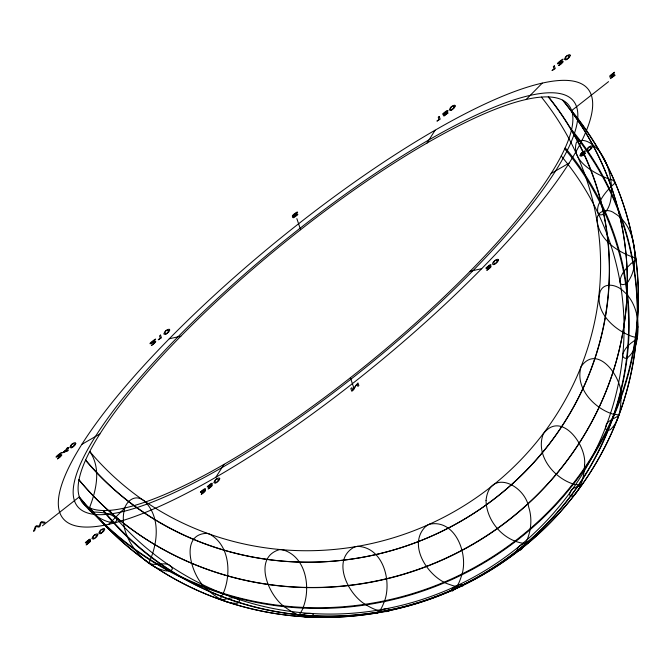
<?xml version="1.0" encoding="UTF-8"?>
<svg xmlns="http://www.w3.org/2000/svg" width="672" height="672" viewBox="0 0 672 672"><rect width="100%" height="100%" fill="white"/><g stroke="black" fill="none" stroke-linecap="round" stroke-linejoin="round"><path stroke-width="1.01" d="M292.9 217.258L293.194 217.762A2.915 0.68 -39.3 0 0 293.966 217.434L294.991 216.796A5.762 1.344 -39.3 0 0 296.134 215.947C302.87 210.067 287.314 222.726 297.326 212.982A3.192 0.748 -39.3 0 0 297.629 212.537L297.36 211.991A2.696 0.63 -39.3 0 0 296.596 212.31L294.109 214.066A8.946 2.092 -39.3 0 0 293.202 214.822L292.295 216.14L293.992 214.528A4.637 1.084 -39.3 0 1 294.823 213.856L296.579 212.89A2.066 0.479 -39.3 0 1 296.646 213.016L293.303 216.695M215.872 477.229A339.133 79.204 -39.3 0 0 591.326 95.155A339.133 79.204 -39.3 0 0 169.277 338.78A339.133 79.204 -39.3 0 0 215.872 477.229L223.994 464.377A314.009 73.332 -39.3 0 0 571.637 110.603L608.555 81.64M426.997 143.069L435.112 130.217M108.721 524.32L124.782 507.973M526.201 99.473L542.262 83.135M582.196 152.788L581.683 153.25A2.184 0.512 -39.3 0 0 581.28 153.686L580.927 154.207A3.268 0.764 -39.3 0 0 580.826 154.526L580.835 154.678A2.302 0.538 -39.3 0 0 581.036 154.787A2.26 0.529 -39.3 0 0 581.893 154.451A2.26 0.529 -39.3 0 0 582.229 154.241L582.582 153.98A2.646 0.622 -39.3 0 0 583.153 153.527L583.33 153.376A1.949 0.454 -39.3 0 0 583.766 152.947A1.831 0.428 -39.3 0 0 583.985 152.687L584.304 152.04A4.066 0.949 -39.3 0 0 584.262 151.83A2.797 0.655 -39.3 0 0 584.002 151.746L583.682 151.83A1.991 0.462 -39.3 0 0 582.758 152.359M42.428 525.806L79.346 496.843M426.35 525.823C406.762 543.774 427.048 575.744 447.258 583.716C452.105 585.278 458.564 588.428 463.336 585.598C461.723 583.514 457.859 585.421 455.792 586.253C454.448 586.74 449.484 590.528 452.407 591.058C458.002 587.286 460.144 580.062 462.109 573.93C468.208 553.325 455.095 518.96 429.534 524.21M81.824 444.385L99.876 433.961M551.116 173.485L569.159 163.069M89.603 540.968L88.469 541.64L89.897 540.263A2.512 0.588 -39.3 0 0 90.317 539.624L90.35 539.44A3.545 0.832 -39.3 0 0 90.224 539.238A3.083 0.722 -39.3 0 0 89.284 539.456L85.31 542.833A4.066 0.949 -39.3 0 1 86.528 541.691A4.536 1.058 -39.3 0 1 87.31 541.061L88.612 540.212A1.94 0.454 -39.3 0 1 89.216 540.07L86.26 543.186L89.326 541.582L88.276 543.119A3.898 0.907 -39.3 0 1 87.881 543.438A3.452 0.806 -39.3 0 1 86.73 544.244L86.159 544.925A4.276 1 -39.3 0 0 86.873 544.48L89.947 541.926A2.461 0.571 -39.3 0 0 90.468 541.103L90.191 540.775M204.683 490.392L203.557 491.072L204.977 489.695A2.512 0.588 -39.3 0 0 205.397 489.048L205.439 488.863A3.545 0.832 -39.3 0 0 205.313 488.662A3.083 0.722 -39.3 0 0 204.372 488.888L200.399 492.257A4.066 0.949 -39.3 0 1 201.608 491.123A4.544 1.058 -39.3 0 1 202.398 490.493L203.692 489.644A1.932 0.454 -39.3 0 1 204.305 489.493L201.348 492.618L204.414 491.014L203.356 492.551A3.889 0.907 -39.3 0 1 202.969 492.862A3.452 0.806 -39.3 0 1 201.818 493.676L201.247 494.348A4.276 1 -39.3 0 0 201.953 493.912L203.834 492.5A3.461 0.806 -39.3 0 0 204.506 491.896L205.027 491.35A2.461 0.571 -39.3 0 0 205.548 490.535L205.279 490.207M169.277 338.78L180.852 336.185A314.009 73.332 -39.3 0 1 571.637 110.603M470.131 271.261L481.706 268.666M357.689 546.353C382.872 547.302 391.801 580.39 384.653 600.827C382.906 604.951 380.68 611.596 376.841 613.36C378.63 610.672 382.15 609.622 385.165 608.933C387.055 607.891 392.65 609.815 388.492 611.344C380.537 612.73 372.649 608.773 365.98 604.834C348.222 594.737 330.842 560.087 354.22 547.109A9.324 5.83 -7.1 0 1 357.689 546.378M206.8 533.333C177.962 534.19 192.192 578.273 206.816 589.058C214.603 596.198 224.23 603.019 235.183 603.263C239.039 604.254 241.643 599.592 236.888 598.802C231.554 594.409 214.544 606.312 223.238 593.468C231.386 574.182 230.009 545.798 210.109 534.374A9.316 5.292 27 0 0 206.808 533.366M282.845 549.822C306.331 556.618 311.254 588.302 302.803 608.37C303.215 609.235 296.898 617.812 298.813 616.274C302.064 614.2 306.012 613.318 309.842 613.385C313.463 612.646 315.622 617.081 310.867 617.131C301.61 617.896 292.933 612.847 285.659 607.639C268.817 596.862 252.235 557.71 279.334 549.671A9.316 5.636 10.3 0 1 282.845 549.847M205.355 490.207L205.422 490.232A2.461 0.571 -39.3 0 0 204.75 490.468M141.548 499.212C132.913 494.416 124.522 503.496 123.892 511.829C121.405 525.319 126.983 538.986 134.946 549.662C142.338 558.97 151.973 567.47 163.766 570.377C166.236 571.528 175.165 571.2 171.536 566.857A1.932 0.487 31 0 0 170.31 566.009C166.496 560.162 145.522 569.201 150.276 559.717C158.113 541.204 160.121 516.037 144.43 501.06M81.253 500.758C87.587 509.2 95.525 516.978 105.521 520.842C108.343 522.127 118.037 524.513 116.558 518.784A1.932 0.596 44.8 0 0 115.618 517.65C110.653 513.626 104.009 512.593 97.801 512.249C94.979 511.888 88.284 512.828 89.351 508.108C96.323 490.367 101.447 468.359 89.754 451.466A288.112 277.368 -20.3 0 0 490.585 487.158A288.112 277.368 -20.3 0 0 541.422 97.104M296.848 218.61L300.586 229.715M350.398 377.74L354.136 388.836M223.994 464.377A314.009 73.332 -39.3 0 1 180.852 336.185M583.75 154.711A6.275 1.462 -39.3 0 0 584.774 153.888L585.304 153.04A4.015 0.941 -39.3 0 1 583.892 154.283C583.556 155.014 580.432 156.089 581.356 155.047A2.528 0.588 -39.3 0 0 582.128 154.619L583.632 153.476A3.032 0.706 -39.3 0 0 584.329 152.83A2.848 0.664 -39.3 0 0 584.858 152.242L585.295 151.024A3.898 0.907 -39.3 0 0 584.707 150.965L584.338 151.091A3.276 0.764 -39.3 0 0 583.892 151.301A3.427 0.798 -39.3 0 0 582.842 151.973L581.633 152.922A2.999 0.697 -39.3 0 0 580.852 153.67L579.793 155.711L581.188 156.198A4.074 0.949 -39.3 0 0 583.75 154.72M582.263 152.888A2.302 0.538 -39.3 0 1 582.817 152.46M292.874 217.207A2.915 0.68 -39.3 0 1 293.286 216.628M89.662 541.036A2.461 0.571 -39.3 0 1 90.25 540.851M548.276 96.936A295.117 284.206 -20.3 0 1 496.616 497.045A295.117 284.206 -20.3 0 1 85.638 459.967M562.716 100.212A308.566 297.217 -20.3 0 1 509.502 519.574A308.566 297.217 -20.3 0 1 78.994 479.816M571.662 110.695A314.009 302.476 -20.3 0 1 518.322 538.457A314.009 302.476 -20.3 0 1 79.405 497.003M571.57 129.654A307.44 296.125 -20.3 0 1 520.195 549.503A307.44 296.125 -20.3 0 1 89.603 507.881M565.202 147.798A294.865 283.954 -20.3 0 1 516.608 551.233A294.865 283.954 -20.3 0 1 102.967 510.518M561.229 155.988A288.112 277.368 -20.3 0 1 514.063 550.502A288.112 277.368 -20.3 0 1 109.57 510.35M564.715 148.882A294.059 283.021 -20.4 0 1 516.348 551.233A294.059 283.021 -20.4 0 1 103.706 510.535M571.309 130.721A306.886 295.302 -20.4 0 1 520.094 549.688A306.886 295.302 -20.4 0 1 90.174 508.124M571.99 111.762A313.975 302.098 -20.3 0 1 518.582 539.162A313.975 302.098 -20.3 0 1 79.724 497.86M562.934 100.33A308.683 297.024 -20.3 0 1 509.46 519.355A308.683 297.024 -20.3 0 1 78.968 479.917M548.621 96.953A295.394 284.29 -20.3 0 1 496.709 497.062A295.394 284.29 -20.3 0 1 85.52 460.219M426.367 525.84A9.324 5.872 -24.8 0 1 429.542 524.236M141.548 499.237A9.316 4.838 42.9 0 1 144.421 501.085M621.029 397.916C620.777 408.442 619.324 420.269 611.747 428.232C609.622 431.836 603.515 430.466 606.094 425.998C605.287 419.37 627.808 414.842 613.754 414.38C594.3 408.761 574.409 387.71 581.179 366.442C598.156 342.518 623.759 379.621 621.029 397.916M638.081 326.978C637.921 337.319 636.703 349.205 628.723 356.689C625.54 360.713 620.6 356.513 623.423 352.531C625.632 347.248 630.176 343.409 634.889 340.385C639.593 338.705 635.905 337 632.89 336.706C614.788 330.649 593.846 312.01 600.281 291.211C604.817 281.308 617.854 285.23 623.809 291.514C633.822 300.283 638.039 313.984 638.081 326.978M486.032 500.472C486.461 521.842 504.806 542.296 526.403 543.64C531.241 543.362 526.008 541.8 524.219 543.371C521.195 544.631 517.415 546.764 517.07 550.36C521.287 552.518 524.614 544.69 526.294 541.666C531.191 531.006 532.35 518.532 528.755 507.293C524.622 484.352 489.325 468.023 486.032 500.472M611.646 189.924C611.419 198.61 610.226 209.672 602.179 214.729C596.005 216.359 597.257 207.119 598.97 203.809C601.784 196.762 606.782 190.848 612.15 185.59C616.703 183.095 614.225 179.634 609.941 179.399C595.266 173.947 570.284 161.146 576.475 142.17C584.027 136.786 593.62 144.665 598.609 150.368C607.631 161.381 611.234 175.93 611.646 189.924M620.012 281.03C619.643 287.431 627.673 284.172 628.967 280.241C635.813 269.741 635.536 256.351 633.704 244.423C631.596 232.176 625.607 219.601 614.46 213.217C607.925 207.824 596.249 210.857 597.164 220.517C598.912 239.946 617.963 252.277 635.048 257.83C638.4 260.089 630.865 262.618 629.958 264.734C625.33 269.119 620.71 274.445 620.012 281.03M584.539 464.848C584.195 475.054 582.137 486.209 575.089 494.029C573.275 497.305 567.47 496.44 570.276 492.341C571.183 485.276 591.385 485.1 575.19 484.562C554.585 479.195 535.013 455.692 543.228 434.036C560.91 409.735 587.093 445.452 584.539 464.848M75.768 443.428L75.012 445.099A2.738 0.638 -39.3 0 1 74.306 445.83L72.685 447.132A3.058 0.714 -39.3 0 1 71.266 447.922L69.871 447.367L70.871 445.276A2.839 0.664 -39.3 0 1 71.644 444.528L72.937 443.512A3.024 0.706 -39.3 0 1 73.836 442.957L75.306 442.638L75.768 443.428M97.843 534.626L97.079 536.306A2.738 0.638 -39.3 0 1 96.382 537.037L94.76 538.339A3.058 0.714 -39.3 0 1 93.332 539.129L91.938 538.574L92.938 536.483A2.839 0.664 -39.3 0 1 93.71 535.735L95.012 534.719A3.024 0.706 -39.3 0 1 95.903 534.164L97.373 533.837L97.843 534.626M104.664 529.276L103.9 530.947A2.738 0.638 -39.3 0 1 103.202 531.686L101.581 532.988A3.058 0.714 -39.3 0 1 100.162 533.778L98.767 533.224L99.767 531.132A2.839 0.664 -39.3 0 1 100.531 530.384L101.833 529.368A3.024 0.706 -39.3 0 1 102.732 528.814L104.194 528.486L104.664 529.276M169.705 330.002L168.941 331.674A2.738 0.638 -39.3 0 1 168.244 332.413L166.622 333.715A3.058 0.714 -39.3 0 1 165.203 334.505L163.808 333.95L164.808 331.859A2.839 0.664 -39.3 0 1 165.572 331.111L166.874 330.095A3.024 0.706 -39.3 0 1 167.773 329.54L169.235 329.213L169.705 330.002M219.744 478.708L218.988 480.379A2.738 0.638 -39.3 0 1 218.282 481.11L216.67 482.42A3.058 0.714 -39.3 0 1 215.242 483.21L213.847 482.656L214.847 480.564A2.839 0.664 -39.3 0 1 215.62 479.808L216.913 478.792A3.024 0.706 -39.3 0 1 217.812 478.246L219.282 477.918L219.744 478.708M455.23 105.983L454.474 107.663A2.738 0.638 -39.3 0 1 453.768 108.394L452.147 109.696A3.058 0.714 -39.3 0 1 450.727 110.485L449.333 109.931L450.332 107.839A2.839 0.664 -39.3 0 1 451.097 107.092L452.399 106.075A3.024 0.706 -39.3 0 1 453.298 105.521L454.768 105.193L455.23 105.983M498.448 260.039L497.692 261.719A2.738 0.638 -39.3 0 1 496.994 262.45L495.046 263.97A3.049 0.714 -39.3 0 1 493.945 264.541C492.03 265.289 492.408 262.525 493.55 261.895A2.839 0.664 -39.3 0 1 494.323 261.148L495.625 260.131A3.024 0.706 -39.3 0 1 496.516 259.577L497.986 259.249L498.448 260.039M570.318 55.415L569.554 57.086A2.738 0.638 -39.3 0 1 568.856 57.826L567.235 59.128A3.058 0.714 -39.3 0 1 565.807 59.917L564.413 59.363L565.412 57.271A2.839 0.664 -39.3 0 1 566.185 56.524L567.487 55.499A3.024 0.706 -39.3 0 1 568.378 54.953L569.848 54.625L570.318 55.415M592.385 146.622L591.629 148.294A2.738 0.638 -39.3 0 1 590.923 149.024L589.302 150.335A3.058 0.714 -39.3 0 1 587.882 151.124L586.488 150.57L587.488 148.478A2.839 0.664 -39.3 0 1 588.26 147.722L589.554 146.706A3.024 0.706 -39.3 0 1 590.453 146.16L591.923 145.832L592.385 146.622M211.319 485.814L210.176 487.2A3.889 0.907 -39.3 0 1 209.79 487.511A3.452 0.806 -39.3 0 1 208.639 488.326L208.068 488.998A4.276 1 -39.3 0 0 208.774 488.561L210.655 487.141A3.461 0.806 -39.3 0 0 211.336 486.536L211.848 485.999A2.461 0.571 -39.3 0 0 212.369 485.184L212.1 484.856A2.478 0.58 -39.3 0 0 211.512 485.041L210.378 485.722L211.806 484.344A2.52 0.588 -39.3 0 0 212.226 483.697L212.26 483.512A3.545 0.832 -39.3 0 0 212.134 483.311A3.083 0.722 -39.3 0 0 211.193 483.538L207.22 486.906A4.066 0.949 -39.3 0 1 208.429 485.772A4.544 1.058 -39.3 0 1 209.219 485.142L210.512 484.294A1.932 0.454 -39.3 0 1 211.126 484.142L208.253 487.528L211.319 485.814M490.022 267.145L488.888 268.531A3.889 0.907 -39.3 0 1 488.494 268.85A3.452 0.806 -39.3 0 1 487.343 269.657L486.772 270.337A4.276 1 -39.3 0 0 487.486 269.892L489.359 268.481A3.461 0.806 -39.3 0 0 490.039 267.876L490.56 267.338A2.461 0.571 -39.3 0 0 491.072 266.515L490.804 266.188A2.478 0.58 -39.3 0 0 490.216 266.372L489.082 267.053L490.51 265.675A2.512 0.588 -39.3 0 0 490.93 265.037L490.963 264.852A3.545 0.832 -39.3 0 0 490.837 264.65A3.083 0.722 -39.3 0 0 489.896 264.869L485.923 268.246A4.066 0.949 -39.3 0 1 487.133 267.103A4.544 1.058 -39.3 0 1 487.922 266.473L489.216 265.625A1.932 0.454 -39.3 0 1 489.829 265.482L486.956 268.859L490.022 267.145M39.27 526.142L36.506 525.689L35.297 526.63L33.6 531.334L34.742 530.435L36.011 526.52L38.959 527.134L39.95 526.352L41.219 522.438L43.982 523.186L45.108 522.304L41.706 521.606L40.488 522.564L39.27 526.142M60.749 455.666L60.74 455.742A1.966 0.462 -39.3 0 1 60.564 456.112L59.598 457.094A2.814 0.655 -39.3 0 1 58.976 457.59L57.389 458.917A3.805 0.89 -39.3 0 0 58.17 458.472L58.775 458.06A5.384 1.26 -39.3 0 0 59.749 457.313L61.496 455.582A2.856 0.664 -39.3 0 0 61.782 455.02L61.639 454.65A3.746 0.874 -39.3 0 0 61.118 454.667L57.448 456.389A1.823 0.428 -39.3 0 1 57.229 456.397C71.366 445.158 46.334 462.412 60.581 455.456A3.41 0.798 -39.3 0 1 60.715 455.549L60.749 455.666M154.686 342.241L154.678 342.317A1.966 0.462 -39.3 0 1 154.493 342.695L153.535 343.678A2.814 0.655 -39.3 0 1 152.905 344.165L151.326 345.492A3.805 0.89 -39.3 0 0 152.107 345.047L152.704 344.635A5.384 1.26 -39.3 0 0 153.678 343.896L155.434 342.157A2.856 0.664 -39.3 0 0 155.719 341.594L155.635 341.267A3.746 0.874 -39.3 0 0 155.047 341.25L151.385 342.964A1.823 0.428 -39.3 0 1 151.166 342.98C165.245 331.783 140.28 348.978 154.518 342.04A3.41 0.798 -39.3 0 1 154.644 342.132L154.686 342.241M562.12 62.303L562.111 62.378A1.966 0.462 -39.3 0 1 561.926 62.748L560.969 63.731A2.814 0.655 -39.3 0 1 560.339 64.226L559.196 64.966A4.712 1.1 -39.3 0 1 558.407 65.344L558.76 65.554A3.805 0.89 -39.3 0 0 559.541 65.108L560.137 64.697A5.384 1.26 -39.3 0 0 561.112 63.949L562.867 62.219A2.856 0.664 -39.3 0 0 563.153 61.656L563.002 61.286A3.746 0.874 -39.3 0 0 562.481 61.312L558.81 63.025A1.823 0.428 -39.3 0 1 558.6 63.034C572.687 51.836 547.714 69.04 561.952 62.093A3.41 0.798 -39.3 0 1 562.078 62.185L562.12 62.303M447.871 110.804L447.67 111.359A2.789 0.647 -39.3 0 1 447.258 111.905L444.31 114.484L444.755 115.122L448.064 112.871L443.965 116.088L443.218 114.988L446.057 112.678A2.134 0.496 -39.3 0 0 446.586 112.081A1.974 0.462 -39.3 0 0 446.737 111.846L446.771 111.443A2.428 0.563 -39.3 0 0 446.485 111.384A2.142 0.504 -39.3 0 0 445.948 111.594L445.78 111.686A2.764 0.647 -39.3 0 0 444.982 112.207L444.755 112.375A3.956 0.924 -39.3 0 0 443.604 113.333L442.73 114.181L446.292 111.006A3.293 0.773 -39.3 0 1 447.728 110.561L447.871 110.804M74.726 444.293C69.997 452.466 70.031 440.882 74.726 444.293M96.793 535.5C92.039 543.715 92.114 532.09 96.793 535.5M103.614 530.141C98.86 538.364 98.935 526.73 103.614 530.141M168.655 330.868C163.901 339.091 163.976 327.457 168.655 330.868M218.702 479.573C213.94 487.796 214.024 476.162 218.702 479.573M454.18 106.856C449.425 115.072 449.501 103.446 454.18 106.856M497.406 260.912C492.643 269.128 492.727 257.494 497.406 260.912M569.268 56.28C564.556 64.462 564.581 52.87 569.268 56.28M591.343 147.487C586.58 155.711 586.656 144.077 591.343 147.487M352.724 389.836L351.876 387.719L350.834 388.525L351.733 391.196C354.497 390.776 356.891 380.008 357.832 386.4L358.873 385.585L357.974 382.922L352.724 389.836M160.532 335.093L159.524 335.891L160.297 338.192L158.239 339.788L159.365 339.074A11.231 2.621 -39.3 0 1 160.474 338.428L161.448 337.814L160.532 335.093M439.236 116.432L438.228 117.222L439.001 119.524L436.943 121.128L438.068 120.406A11.239 2.621 -39.3 0 1 439.177 119.767L440.16 119.154L439.236 116.432M67.376 447.905L66.377 448.686L66.587 449.316L62.513 452.844A44.537 10.399 -39.3 0 1 64.487 452.113L68.275 450.568L67.687 448.812L68.729 447.636L67.595 448.526L67.376 447.905M554.324 65.856L553.308 66.654L554.089 68.956L552.031 70.56L553.148 69.838A11.231 2.621 -39.3 0 1 554.257 69.191L555.24 68.578L554.324 65.856M66.679 449.593L63.664 451.962L65.192 451.424A37.052 8.652 -39.3 0 1 66.595 451.021L67.124 450.895L66.679 449.593M614.376 72.299L609.68 75.986L610.579 78.649L615.073 75.121L611.52 77.557L611.218 76.667L614.326 73.878L611.125 76.39L610.814 75.457L614.376 72.299M221.962 467.594A320.292 74.802 -39.3 0 0 576.559 106.747A320.292 74.802 -39.3 0 0 177.954 336.84A320.292 74.802 -39.3 0 0 221.962 467.594"/></g></svg>
